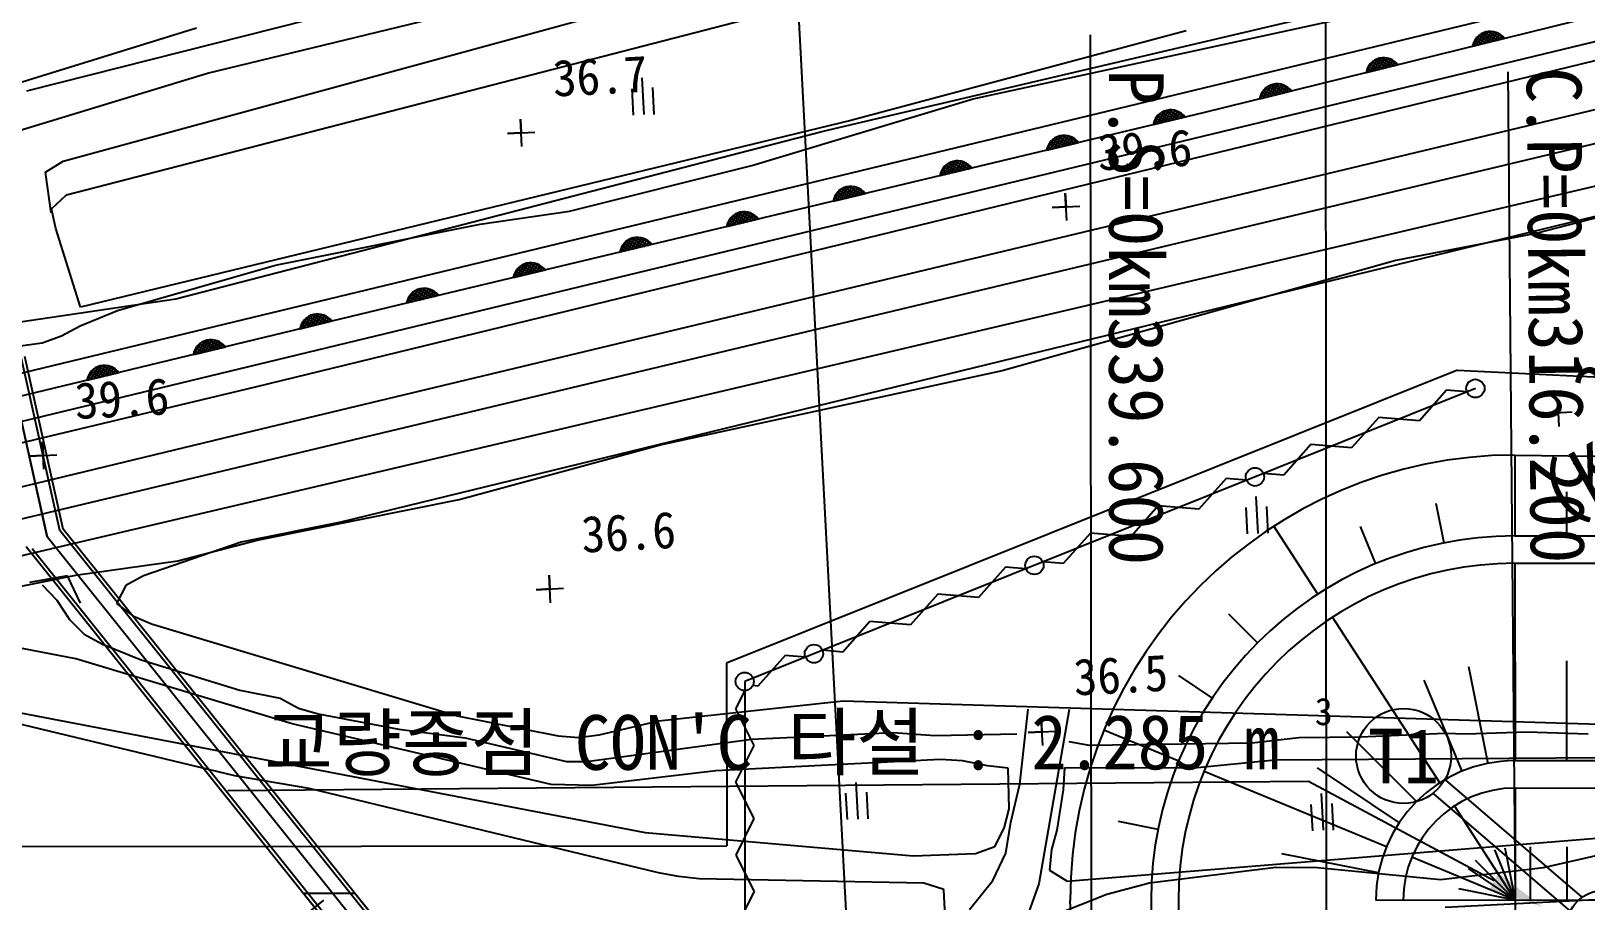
# Model space of a CAD drawing. Header units: millimetres. Extents: x 13158 to 13954, y 1103 to 1807.
# Drawn here: x 13824.1 to 13909.2, y 1483 to 1530.6 of the extents above; entities that cross this region are included whole.
import ezdxf
from ezdxf.enums import TextEntityAlignment as Align
from ezdxf.xclip import XClip

# ---------------------------------------------------------------- set-up
doc = ezdxf.new("R2010")
doc.units = ezdxf.units.MM
doc.header["$LTSCALE"] = 10
doc.header["$MEASUREMENT"] = 0
doc.header["$XCLIPFRAME"] = 2
for name, color, linetype in [('TN-MANH', 4, 'Continuous'), ('TT-WIRE-EQPM', 6, 'Continuous'), ('TZ-BASE', 253, 'Continuous'), ('TZ-CABL', 4, 'Continuous')]:
    doc.layers.add(name, color=color, linetype=linetype)
doc.styles.add('GR', font='GulimChe.ttf')
doc.styles.get("Standard").update_dxf_attribs({"font": 'GulimChe.ttf'})

# ---------------------------------------------------------------- blocks, each defined once
blk = doc.blocks.new('JD-DGDHG')
at = {"layer": 'TZ-BASE'}
for p, q in [((619.644, 135.947), (638.223, -213.913)), ((581.66, 51.913, 35), (699.423, 81.748, 35)), ((652.798, 0.575), (652.732, 74.587)), ((512.532, 19.864, 38), (699.423, 64.967, 38)), ((570.324, 31.161, 39), (699.423, 62.334, 39)), ((690.703, 61.723, 38.921), (646.042, 50.711, 38.921)), ((583.847, 46.235, 37), (639.217, 60.538, 37)), ((583.658, 48.071, 37), (627.891, 60.144, 37)), ((591.563, 52.882, 36), (615.511, 58.703, 36)), ((625.238, 49.706, 36.228), (662.121, 58.382, 36.228)), ((580.152, 52.028, 35), (590.958, 55.37, 35)), ((633.455, 51.485, 37), (654.51, 56.057, 37)), ((594.177, 35.726, 35.638), (672.379, 54.778, 35.638)), ((645.116, 55.206, 37), (626.763, 50.303, 37)), ((639.941, -16.936), (639.877, 54.984)), ((662.525, 54.775, 38.921), (660.778, 54.344, 38.921)), ((661.152, 54.973, 38.921), (660.78, 54.356, 38.921)), ((660.847, 54.583, 38.921), (661.107, 54.426, 38.921)), ((660.917, 54.716, 38.921), (661.313, 54.476, 38.921)), ((661.413, 55.114, 38.921), (660.978, 54.394, 38.921)), ((661.007, 54.837, 38.921), (661.519, 54.527, 38.921)), ((661.117, 54.945, 38.921), (661.725, 54.578, 38.921)), ((661.618, 55.163, 38.921), (661.184, 54.444, 38.921)), ((661.252, 55.039, 38.921), (661.931, 54.629, 38.921)), ((661.797, 55.169, 38.921), (661.39, 54.495, 38.921)), ((661.416, 55.115, 38.921), (662.137, 54.679, 38.921)), ((661.958, 55.146, 38.921), (661.596, 54.546, 38.921)), ((661.625, 55.164, 38.921), (662.343, 54.73, 38.921)), ((662.106, 55.1, 38.921), (661.802, 54.597, 38.921)), ((661.936, 55.151, 38.921), (662.497, 54.813, 38.921)), ((662.241, 55.033, 38.921), (662.008, 54.648, 38.921)), ((662.363, 54.947, 38.921), (662.213, 54.698, 38.921)), ((662.474, 54.839, 38.921), (662.419, 54.749, 38.921)), ((655.587, 53.677, 38.921), (655.152, 52.957, 38.921)), ((655.792, 53.727, 38.921), (655.358, 53.008, 38.921)), ((655.426, 53.603, 38.921), (656.105, 53.192, 38.921)), ((655.971, 53.733, 38.921), (655.564, 53.059, 38.921)), ((655.591, 53.679, 38.921), (656.311, 53.243, 38.921)), ((656.133, 53.71, 38.921), (655.77, 53.11, 38.921)), ((655.8, 53.728, 38.921), (656.517, 53.294, 38.921)), ((656.28, 53.664, 38.921), (655.976, 53.161, 38.921)), ((656.111, 53.715, 38.921), (656.671, 53.376, 38.921)), ((660.797, 54.438, 38.921), (660.901, 54.375, 38.921)), ((580.821, 49.622, 36), (591.563, 52.882, 36)), ((656.7, 53.339, 38.921), (654.952, 52.908, 38.921)), ((655.327, 53.536, 38.921), (654.954, 52.92, 38.921)), ((654.971, 53.001, 38.921), (655.075, 52.938, 38.921)), ((655.021, 53.147, 38.921), (655.281, 52.989, 38.921)), ((655.091, 53.28, 38.921), (655.487, 53.04, 38.921)), ((655.181, 53.4, 38.921), (655.693, 53.091, 38.921)), ((655.292, 53.509, 38.921), (655.899, 53.142, 38.921)), ((656.415, 53.597, 38.921), (656.182, 53.211, 38.921)), ((656.538, 53.51, 38.921), (656.388, 53.262, 38.921)), ((656.648, 53.403, 38.921), (656.594, 53.313, 38.921)), ((663.341, -16.855), (662.734, 52.968)), ((673.464, 52.31, 37.907), (594.031, 33.292, 37.907)), ((614.766, 52.035, 37.261), (614.843, 50.59, 37.261)), ((615.323, 52.631, 37.261), (615.429, 50.621, 37.261)), ((615.995, 50.628, 37.261), (615.917, 52.096, 37.261)), ((650.874, 51.903, 38.921), (649.127, 51.472, 38.921)), ((649.501, 52.1, 38.921), (649.129, 51.483, 38.921)), ((649.762, 52.241, 38.921), (649.327, 51.521, 38.921)), ((649.356, 51.964, 38.921), (649.868, 51.655, 38.921)), ((649.466, 52.072, 38.921), (650.074, 51.705, 38.921)), ((649.967, 52.29, 38.921), (649.533, 51.572, 38.921)), ((649.601, 52.166, 38.921), (650.28, 51.756, 38.921)), ((650.146, 52.297, 38.921), (649.739, 51.623, 38.921)), ((649.765, 52.242, 38.921), (650.486, 51.807, 38.921)), ((650.307, 52.274, 38.921), (649.944, 51.673, 38.921)), ((649.974, 52.291, 38.921), (650.692, 51.858, 38.921)), ((650.455, 52.228, 38.921), (650.15, 51.724, 38.921)), ((650.285, 52.278, 38.921), (650.845, 51.94, 38.921)), ((650.59, 52.161, 38.921), (650.356, 51.775, 38.921)), ((650.712, 52.074, 38.921), (650.562, 51.826, 38.921)), ((650.823, 51.967, 38.921), (650.768, 51.877, 38.921)), ((676.404, 51.148, 39), (513.468, 12.279, 39)), ((621.349, 47.834, 37), (633.455, 51.485, 37)), ((649.146, 51.565, 38.921), (649.25, 51.502, 38.921)), ((649.195, 51.71, 38.921), (649.456, 51.553, 38.921)), ((649.266, 51.843, 38.921), (649.662, 51.604, 38.921)), ((626.763, 50.303, 37), (584.606, 40.084, 37)), ((646.042, 50.711, 38.921), (603.579, 40.566, 38.921)), ((608.761, 48.867, 36.74), (608.681, 50.365, 36.74)), ((608.681, 50.365, 36.74), (608.721, 49.616, 36.74)), ((645.047, 50.474, 38.921), (643.296, 50.055, 38.921)), ((643.675, 50.681, 38.921), (643.298, 50.067, 38.921)), ((643.367, 50.293, 38.921), (643.626, 50.134, 38.921)), ((643.438, 50.426, 38.921), (643.832, 50.183, 38.921)), ((643.937, 50.82, 38.921), (643.497, 50.103, 38.921)), ((643.529, 50.546, 38.921), (644.039, 50.233, 38.921)), ((643.64, 50.653, 38.921), (644.245, 50.282, 38.921)), ((644.142, 50.868, 38.921), (643.703, 50.152, 38.921)), ((643.775, 50.746, 38.921), (644.451, 50.331, 38.921)), ((644.321, 50.873, 38.921), (643.909, 50.202, 38.921)), ((643.94, 50.821, 38.921), (644.658, 50.381, 38.921)), ((644.483, 50.849, 38.921), (644.116, 50.251, 38.921)), ((644.15, 50.869, 38.921), (644.864, 50.43, 38.921)), ((644.63, 50.801, 38.921), (644.322, 50.3, 38.921)), ((644.461, 50.854, 38.921), (645.018, 50.511, 38.921)), ((644.764, 50.734, 38.921), (644.528, 50.35, 38.921)), ((644.886, 50.646, 38.921), (644.735, 50.399, 38.921)), ((644.996, 50.538, 38.921), (644.941, 50.448, 38.921)), ((679.141, 49.443, 38), (513.679, 10.57, 38)), ((589.828, 40.542, 36.228), (625.238, 49.706, 36.228)), ((607.972, 49.576, 36.74), (609.47, 49.656, 36.74)), ((608.721, 49.616, 36.74), (607.972, 49.576, 36.74)), ((638.101, 49.426, 38.921), (637.661, 48.709, 38.921)), ((638.307, 49.473, 38.921), (637.867, 48.758, 38.921)), ((637.94, 49.352, 38.921), (638.616, 48.937, 38.921)), ((638.486, 49.478, 38.921), (638.073, 48.807, 38.921)), ((638.105, 49.427, 38.921), (638.822, 48.986, 38.921)), ((638.647, 49.454, 38.921), (638.28, 48.857, 38.921)), ((638.314, 49.474, 38.921), (639.028, 49.036, 38.921)), ((638.794, 49.407, 38.921), (638.486, 48.906, 38.921)), ((638.625, 49.459, 38.921), (639.183, 49.117, 38.921)), ((643.316, 50.148, 38.921), (643.42, 50.085, 38.921)), ((639.211, 49.079, 38.921), (637.461, 48.661, 38.921)), ((637.84, 49.287, 38.921), (637.463, 48.673, 38.921)), ((637.48, 48.754, 38.921), (637.584, 48.69, 38.921)), ((637.531, 48.899, 38.921), (637.79, 48.74, 38.921)), ((637.602, 49.031, 38.921), (637.997, 48.789, 38.921)), ((637.693, 49.152, 38.921), (638.203, 48.838, 38.921)), ((637.805, 49.259, 38.921), (638.409, 48.888, 38.921)), ((638.928, 49.339, 38.921), (638.692, 48.955, 38.921)), ((639.051, 49.252, 38.921), (638.899, 49.005, 38.921)), ((639.16, 49.144, 38.921), (639.105, 49.054, 38.921)), ((582.692, 47.468, 37), (583.658, 48.071, 37)), ((611.368, 45.337, 37), (621.349, 47.834, 37)), ((633.376, 47.685, 38.921), (631.625, 47.267, 38.921)), ((632.004, 47.892, 38.921), (631.627, 47.278, 38.921)), ((632.265, 48.031, 38.921), (631.825, 47.315, 38.921)), ((631.857, 47.757, 38.921), (632.367, 47.444, 38.921)), ((631.969, 47.865, 38.921), (632.574, 47.493, 38.921)), ((632.471, 48.079, 38.921), (632.031, 47.364, 38.921)), ((632.104, 47.958, 38.921), (632.78, 47.543, 38.921)), ((632.65, 48.084, 38.921), (632.238, 47.413, 38.921)), ((632.269, 48.033, 38.921), (632.986, 47.592, 38.921)), ((632.811, 48.06, 38.921), (632.444, 47.462, 38.921)), ((632.478, 48.08, 38.921), (633.192, 47.641, 38.921)), ((632.958, 48.013, 38.921), (632.65, 47.512, 38.921)), ((632.789, 48.065, 38.921), (633.347, 47.722, 38.921)), ((633.093, 47.945, 38.921), (632.857, 47.561, 38.921)), ((633.215, 47.857, 38.921), (633.063, 47.61, 38.921)), ((633.324, 47.749, 38.921), (633.269, 47.66, 38.921)), ((583.004, 45.239, 37), (582.692, 47.468, 37)), ((677.804, 47.567, 37), (598.846, 28.31, 37)), ((631.645, 47.36, 38.921), (631.748, 47.296, 38.921)), ((631.695, 47.505, 38.921), (631.955, 47.345, 38.921)), ((631.766, 47.637, 38.921), (632.161, 47.395, 38.921)), ((677.231, 47.461, 37), (664.235, 44.109, 37)), ((583.013, 45.463, 37), (583.847, 46.235, 37)), ((627.54, 46.291, 38.921), (625.789, 45.872, 38.921)), ((626.168, 46.498, 38.921), (625.791, 45.884, 38.921)), ((625.809, 45.966, 38.921), (625.912, 45.902, 38.921)), ((625.86, 46.11, 38.921), (626.119, 45.951, 38.921)), ((625.931, 46.243, 38.921), (626.325, 46, 38.921)), ((626.43, 46.637, 38.921), (625.989, 45.92, 38.921)), ((626.022, 46.363, 38.921), (626.531, 46.05, 38.921)), ((626.133, 46.471, 38.921), (626.738, 46.099, 38.921)), ((626.635, 46.685, 38.921), (626.196, 45.97, 38.921)), ((626.268, 46.564, 38.921), (626.944, 46.148, 38.921)), ((626.814, 46.69, 38.921), (626.402, 46.019, 38.921)), ((626.433, 46.638, 38.921), (627.15, 46.198, 38.921)), ((626.975, 46.666, 38.921), (626.608, 46.068, 38.921)), ((626.643, 46.686, 38.921), (627.357, 46.247, 38.921)), ((627.122, 46.619, 38.921), (626.815, 46.117, 38.921)), ((626.954, 46.671, 38.921), (627.511, 46.328, 38.921)), ((627.257, 46.551, 38.921), (627.021, 46.167, 38.921)), ((627.379, 46.463, 38.921), (627.227, 46.216, 38.921)), ((627.489, 46.355, 38.921), (627.434, 46.265, 38.921)), ((638.572, 44.826, 39.616), (638.492, 46.324, 39.616)), ((638.492, 46.324, 39.616), (638.532, 45.575, 39.616)), ((583.259, 44.378, 37), (583.013, 45.463, 37)), ((606.478, 44.621, 37), (611.368, 45.337, 37)), ((620.333, 45.104, 38.921), (619.955, 44.49, 38.921)), ((620.594, 45.243, 38.921), (620.154, 44.526, 38.921)), ((620.799, 45.291, 38.921), (620.36, 44.575, 38.921)), ((620.432, 45.169, 38.921), (621.108, 44.754, 38.921)), ((620.978, 45.296, 38.921), (620.566, 44.625, 38.921)), ((620.597, 45.244, 38.921), (621.315, 44.803, 38.921)), ((621.14, 45.272, 38.921), (620.773, 44.674, 38.921)), ((620.807, 45.291, 38.921), (621.521, 44.853, 38.921)), ((621.287, 45.224, 38.921), (620.979, 44.723, 38.921)), ((621.118, 45.276, 38.921), (621.675, 44.934, 38.921)), ((621.421, 45.156, 38.921), (621.185, 44.772, 38.921)), ((637.783, 45.535, 39.616), (639.281, 45.614, 39.616)), ((638.532, 45.575, 39.616), (637.783, 45.535, 39.616)), ((584.606, 40.084, 37), (583.259, 44.378, 37)), ((595.276, 42.382, 37), (606.478, 44.621, 37)), ((621.704, 44.896, 38.921), (619.953, 44.478, 38.921)), ((619.973, 44.571, 38.921), (620.077, 44.508, 38.921)), ((620.024, 44.716, 38.921), (620.283, 44.557, 38.921)), ((620.095, 44.849, 38.921), (620.489, 44.606, 38.921)), ((620.186, 44.969, 38.921), (620.696, 44.656, 38.921)), ((620.297, 45.076, 38.921), (620.902, 44.705, 38.921)), ((621.543, 45.069, 38.921), (621.392, 44.822, 38.921)), ((621.653, 44.961, 38.921), (621.598, 44.871, 38.921)), ((615.868, 43.502, 38.921), (614.118, 43.084, 38.921)), ((614.497, 43.709, 38.921), (614.12, 43.095, 38.921)), ((614.259, 43.454, 38.921), (614.654, 43.212, 38.921)), ((614.758, 43.849, 38.921), (614.318, 43.132, 38.921)), ((614.35, 43.574, 38.921), (614.86, 43.261, 38.921)), ((614.462, 43.682, 38.921), (615.066, 43.311, 38.921)), ((614.964, 43.896, 38.921), (614.524, 43.181, 38.921)), ((614.597, 43.775, 38.921), (615.273, 43.36, 38.921)), ((615.143, 43.901, 38.921), (614.73, 43.23, 38.921)), ((614.762, 43.85, 38.921), (615.479, 43.409, 38.921)), ((615.304, 43.877, 38.921), (614.937, 43.28, 38.921)), ((614.971, 43.897, 38.921), (615.685, 43.458, 38.921)), ((615.451, 43.83, 38.921), (615.143, 43.329, 38.921)), ((615.282, 43.882, 38.921), (615.84, 43.54, 38.921)), ((615.585, 43.762, 38.921), (615.349, 43.378, 38.921)), ((615.708, 43.675, 38.921), (615.556, 43.427, 38.921)), ((615.817, 43.566, 38.921), (615.762, 43.477, 38.921)), ((664.235, 44.109, 37), (656.578, 42.642, 37)), ((614.137, 43.177, 38.921), (614.241, 43.113, 38.921)), ((614.188, 43.322, 38.921), (614.447, 43.163, 38.921)), ((656.578, 42.642, 37), (635.035, 36.598, 37)), ((586.629, 39.901, 37), (595.276, 42.382, 37)), ((610.033, 42.108, 38.921), (608.282, 41.69, 38.921)), ((608.661, 42.315, 38.921), (608.284, 41.701, 38.921)), ((608.302, 41.783, 38.921), (608.405, 41.719, 38.921)), ((608.352, 41.928, 38.921), (608.612, 41.768, 38.921)), ((608.423, 42.06, 38.921), (608.818, 41.818, 38.921)), ((608.923, 42.454, 38.921), (608.482, 41.737, 38.921)), ((608.514, 42.18, 38.921), (609.024, 41.867, 38.921)), ((608.626, 42.288, 38.921), (609.231, 41.916, 38.921)), ((609.128, 42.502, 38.921), (608.688, 41.787, 38.921)), ((608.761, 42.381, 38.921), (609.437, 41.966, 38.921)), ((609.307, 42.507, 38.921), (608.895, 41.836, 38.921)), ((608.926, 42.455, 38.921), (609.643, 42.015, 38.921)), ((609.468, 42.483, 38.921), (609.101, 41.885, 38.921)), ((609.135, 42.503, 38.921), (609.849, 42.064, 38.921)), ((609.615, 42.436, 38.921), (609.307, 41.935, 38.921)), ((609.446, 42.488, 38.921), (610.004, 42.145, 38.921)), ((609.75, 42.368, 38.921), (609.514, 41.984, 38.921)), ((609.872, 42.28, 38.921), (609.72, 42.033, 38.921)), ((609.981, 42.172, 38.921), (609.926, 42.082, 38.921)), ((602.824, 40.919, 38.921), (602.449, 40.304, 38.921)), ((603.086, 41.059, 38.921), (602.647, 40.341, 38.921)), ((602.789, 40.892, 38.921), (603.395, 40.522, 38.921)), ((603.291, 41.107, 38.921), (602.853, 40.391, 38.921)), ((602.924, 40.985, 38.921), (603.601, 40.571, 38.921)), ((603.47, 41.112, 38.921), (603.059, 40.441, 38.921)), ((603.089, 41.06, 38.921), (603.807, 40.621, 38.921)), ((603.631, 41.089, 38.921), (603.265, 40.49, 38.921)), ((603.298, 41.108, 38.921), (604.014, 40.671, 38.921)), ((603.778, 41.042, 38.921), (603.472, 40.54, 38.921)), ((603.609, 41.094, 38.921), (604.168, 40.752, 38.921)), ((603.913, 40.974, 38.921), (603.678, 40.59, 38.921)), ((604.035, 40.887, 38.921), (603.884, 40.64, 38.921)), ((603.579, 40.566, 38.921), (546.472, 26.793, 38.921)), ((580.811, 39.207, 36.228), (589.828, 40.542, 36.228)), ((604.197, 40.715, 38.921), (602.447, 40.293, 38.921)), ((602.466, 40.386, 38.921), (602.57, 40.323, 38.921)), ((602.517, 40.531, 38.921), (602.776, 40.372, 38.921)), ((602.587, 40.664, 38.921), (602.982, 40.422, 38.921)), ((602.678, 40.784, 38.921), (603.189, 40.472, 38.921)), ((604.145, 40.779, 38.921), (604.09, 40.689, 38.921)), ((582.786, 27.519, -2.246), (580.177, 39.211, -2.246)), ((584.58, 39.053, 37), (586.629, 39.901, 37)), ((598.364, 39.308, 38.921), (596.614, 38.886, 38.921)), ((596.992, 39.513, 38.921), (596.616, 38.898, 38.921)), ((596.755, 39.257, 38.921), (597.15, 39.015, 38.921)), ((597.253, 39.652, 38.921), (596.814, 38.934, 38.921)), ((596.845, 39.377, 38.921), (597.356, 39.065, 38.921)), ((596.957, 39.485, 38.921), (597.562, 39.115, 38.921)), ((597.458, 39.7, 38.921), (597.02, 38.984, 38.921)), ((597.092, 39.578, 38.921), (597.768, 39.165, 38.921)), ((597.637, 39.706, 38.921), (597.227, 39.034, 38.921)), ((597.256, 39.653, 38.921), (597.975, 39.214, 38.921)), ((597.799, 39.682, 38.921), (597.433, 39.084, 38.921)), ((597.466, 39.701, 38.921), (598.181, 39.264, 38.921)), ((597.946, 39.635, 38.921), (597.639, 39.133, 38.921)), ((597.777, 39.687, 38.921), (598.335, 39.346, 38.921)), ((598.08, 39.568, 38.921), (597.845, 39.183, 38.921)), ((598.203, 39.48, 38.921), (598.051, 39.233, 38.921)), ((598.313, 39.372, 38.921), (598.258, 39.283, 38.921)), ((582.502, 38.128, 37), (583.568, 38.519, 37)), ((583.568, 38.519, 37), (584.58, 39.053, 37)), ((591.625, 38.294, 38.921), (591.188, 37.577, 38.921)), ((591.805, 38.299, 38.921), (591.394, 37.627, 38.921)), ((591.633, 38.294, 38.921), (592.348, 37.857, 38.921)), ((596.633, 38.979, 38.921), (596.737, 38.916, 38.921)), ((596.684, 39.124, 38.921), (596.943, 38.966, 38.921)), ((573.588, 36.914, 37), (582.502, 38.128, 37)), ((592.531, 37.901, 38.921), (590.781, 37.479, 38.921)), ((591.159, 38.106, 38.921), (590.783, 37.491, 38.921)), ((590.801, 37.573, 38.921), (590.904, 37.509, 38.921)), ((590.851, 37.717, 38.921), (591.111, 37.559, 38.921)), ((590.922, 37.85, 38.921), (591.317, 37.609, 38.921)), ((591.42, 38.245, 38.921), (590.981, 37.528, 38.921)), ((591.013, 37.97, 38.921), (591.523, 37.658, 38.921)), ((591.124, 38.078, 38.921), (591.729, 37.708, 38.921)), ((591.259, 38.172, 38.921), (591.936, 37.758, 38.921)), ((591.424, 38.247, 38.921), (592.142, 37.807, 38.921)), ((591.966, 38.275, 38.921), (591.6, 37.677, 38.921)), ((592.113, 38.228, 38.921), (591.806, 37.727, 38.921)), ((591.944, 38.28, 38.921), (592.502, 37.939, 38.921)), ((592.247, 38.161, 38.921), (592.012, 37.776, 38.921)), ((592.37, 38.073, 38.921), (592.219, 37.826, 38.921)), ((592.48, 37.966, 38.921), (592.425, 37.876, 38.921)), ((580.63, 37.179, -2.246), (582.786, 27.519, -2.246)), ((583.48, 27.852, -2.246), (581.362, 37.342, -2.246)), ((583.665, 27.94, -2.246), (581.557, 37.386, -2.246)), ((585.326, 36.699, 38.921), (584.95, 36.084, 38.921)), ((585.587, 36.839, 38.921), (585.149, 36.121, 38.921)), ((585.291, 36.671, 38.921), (585.897, 36.301, 38.921)), ((585.793, 36.887, 38.921), (585.355, 36.171, 38.921)), ((585.426, 36.765, 38.921), (586.103, 36.351, 38.921)), ((585.972, 36.892, 38.921), (585.561, 36.22, 38.921)), ((585.591, 36.84, 38.921), (586.309, 36.401, 38.921)), ((586.133, 36.868, 38.921), (585.767, 36.27, 38.921)), ((585.8, 36.888, 38.921), (586.515, 36.45, 38.921)), ((586.28, 36.822, 38.921), (585.973, 36.32, 38.921)), ((586.111, 36.873, 38.921), (586.669, 36.532, 38.921)), ((586.415, 36.754, 38.921), (586.18, 36.37, 38.921)), ((586.537, 36.667, 38.921), (586.386, 36.419, 38.921)), ((635.035, 36.598, 37), (616.404, 32.548, 37)), ((586.698, 36.495, 38.921), (584.948, 36.073, 38.921)), ((584.968, 36.166, 38.921), (585.072, 36.102, 38.921)), ((585.018, 36.311, 38.921), (585.278, 36.152, 38.921)), ((585.089, 36.443, 38.921), (585.484, 36.202, 38.921)), ((585.18, 36.564, 38.921), (585.69, 36.252, 38.921)), ((586.647, 36.559, 38.921), (586.592, 36.469, 38.921)), ((521.532, 18.326, 35.638), (594.177, 35.726, 35.638)), ((660.936, 35.634), (620.95, 19.598)), ((659.357, 35.54), (657.873, 33.867)), ((660.472, 35.448), (659.357, 35.54)), ((665.524, 33.558, 36.869), (665.444, 35.056, 36.869)), ((665.444, 35.056, 36.869), (665.484, 34.307, 36.869)), ((655.645, 34.051), (654.161, 32.378)), ((657.873, 33.867), (655.645, 34.051)), ((664.735, 34.267, 36.869), (666.233, 34.347, 36.869)), ((665.484, 34.307, 36.869), (664.735, 34.267, 36.869)), ((594.031, 33.292, 37.907), (516.891, 14.668, 37.907)), ((582.598, 31.219, 39.616), (582.518, 32.717, 39.616)), ((582.518, 32.717, 39.616), (582.558, 31.968, 39.616)), ((616.404, 32.548, 37), (605.406, 29.554, 37)), ((651.932, 32.562), (650.448, 30.889)), ((654.161, 32.378), (651.932, 32.562)), ((581.809, 31.928, 39.616), (583.307, 32.007, 39.616)), ((582.558, 31.968, 39.616), (581.809, 31.928, 39.616)), ((663.095, 31.989), (684.804, 31.682)), ((663.095, 31.989), (663.099, 27.566)), ((647.291, 30.701), (645.807, 29.028)), ((648.406, 30.609), (647.291, 30.701)), ((650.448, 30.889), (649.334, 30.981)), ((665.935, 27.569), (665.932, 29.981)), ((605.406, 29.554, 37), (594.35, 27.333, 37)), ((643.579, 29.212), (642.095, 27.539)), ((645.807, 29.028), (643.579, 29.212)), ((648.372, 29.119, 37.722), (648.449, 27.674, 37.722)), ((648.928, 29.715, 37.722), (649.035, 27.705, 37.722)), ((649.6, 27.713, 37.722), (649.523, 29.181, 37.722)), ((658.778, 29.348), (659.211, 27.18)), ((598.846, 28.31, 37), (593.404, 27.23, 37)), ((652.309, 24.381), (649.911, 28.097)), ((654.626, 28.084), (655.474, 26.042)), ((642.747, -47.398, -2.246), (582.786, 27.519, -2.246)), ((643.174, -46.732, -2.246), (583.48, 27.852, -2.246)), ((643.288, -46.554, -2.246), (583.665, 27.94, -2.246)), ((593.404, 27.23, 37), (588.056, 25.38, 37)), ((594.35, 27.333, 37), (589.922, 26.191, 37)), ((639.866, 27.723), (638.382, 26.05)), ((642.095, 27.539), (639.866, 27.723)), ((663.099, 27.566), (699.935, 27.599)), ((642.034, -48.507, -2.246), (581.63, 26.964, -2.246)), ((642.148, -48.33, -2.246), (581.967, 26.863, -2.246)), ((589.922, 26.191, 37), (584.337, 25.389, 37)), ((635.226, 25.862), (633.742, 24.189)), ((636.34, 25.77), (635.226, 25.862)), ((638.382, 26.05), (637.268, 26.142)), ((663.101, 26.066), (699.936, 26.099)), ((663.101, 26.066), (663.11, 15.266)), ((584.337, 25.389, 37), (564.649, 21.469, 37)), ((583.892, 25.387, 36.413), (581.818, 25.02, 36.413)), ((582.504, 24.881, 36), (583.313, 24.052, 36)), ((584.599, 23.876, 36.413), (583.892, 25.387, 36.413)), ((587.08, 24.851, 37), (586.571, 23.859, 37)), ((588.056, 25.38, 37), (587.08, 24.851, 37)), ((609.534, 24.619, 36.556), (611.032, 24.699, 36.556)), ((610.323, 23.91, 36.556), (610.244, 25.408, 36.556)), ((610.244, 25.408, 36.556), (610.283, 24.659, 36.556)), ((583.313, 24.052, 36), (584.002, 22.984, 36)), ((586.571, 23.859, 37), (587.471, 23.189, 37)), ((610.283, 24.659, 36.556), (609.534, 24.619, 36.556)), ((631.513, 24.373), (630.029, 22.7)), ((633.742, 24.189), (631.513, 24.373)), ((584.002, 22.984, 36), (584.806, 22.192, 36)), ((587.471, 23.189, 37), (588.491, 22.758, 37)), ((649.012, 21.716), (647.447, 23.278)), ((658.98, 14.047), (653.123, 23.121)), ((584.806, 22.192, 36), (585.803, 21.645, 36)), ((588.491, 22.758, 37), (605.208, 17.72, 37)), ((627.801, 22.884), (626.316, 21.211)), ((630.029, 22.7), (627.801, 22.884)), ((584.342, 20.833, 37), (578.82, 21.899, 37)), ((585.803, 21.645, 36), (587.916, 20.791, 36)), ((626.316, 21.211), (625.202, 21.303)), ((596.193, 17.277, 37), (584.342, 20.833, 37)), ((587.916, 20.791, 36), (593.326, 19.117, 36)), ((623.16, 21.023), (621.676, 19.35)), ((624.274, 20.931), (623.16, 21.023)), ((665.946, 15.269), (665.941, 20.734)), ((593.049, 14.436, 37), (571.061, 19.715, 37)), ((620.95, 19.598), (620.961, 7.598)), ((644.696, 19.92), (646.536, 18.694)), ((658.12, 19.67), (660.191, 14.683)), ((660.564, 20.413), (661.622, 15.118)), ((573.481, 19.382, 37), (615.512, 11.334, 37)), ((593.326, 19.117, 36), (595.536, 18.683, 36)), ((620.951, 19.098), (620.451, 18.097)), ((621.676, 19.35), (621.397, 19.373)), ((595.536, 18.683, 36), (596.533, 18.137, 36)), ((596.533, 18.137, 36), (597.612, 17.824, 36)), ((616.245, 17.446, 37), (626.332, 18.542, 37)), ((620.451, 18.097), (621.453, 16.098)), ((626.332, 18.542, 37), (671.82, 17.128, 37)), ((636.003, 13.973, 37.907), (636.463, 18.082, 37.907)), ((638.696, 18.06, 37.907), (637.047, 8.526, 37.907)), ((610.355, 13.969, 37), (596.193, 17.277, 37)), ((597.612, 17.824, 36), (602.027, 16.993, 36)), ((605.208, 17.72, 37), (610.734, 16.617, 37)), ((612.995, 16.673, 37), (616.245, 17.446, 37)), ((637.257, 16.095, 36.537), (637.177, 17.593, 36.537)), ((637.177, 17.593, 36.537), (637.217, 16.844, 36.537)), ((602.027, 16.993, 36), (605.655, 16.511, 36)), ((605.655, 16.511, 36), (611.203, 15.226, 36)), ((610.734, 16.617, 37), (611.86, 16.533, 37)), ((611.86, 16.533, 37), (612.995, 16.673, 37)), ((612.32, 15.215, 36), (621.314, 16.436, 36)), ((621.314, 16.436, 36), (629.075, 16.798, 36)), ((629.075, 16.798, 36), (631.363, 16.635, 36)), ((631.363, 16.635, 36), (635.847, 16.742, 36)), ((636.468, 16.804, 36.537), (637.966, 16.884, 36.537)), ((637.217, 16.844, 36.537), (636.468, 16.804, 36.537)), ((638.688, 16.312, 36), (639.791, 16.113, 36)), ((639.791, 16.113, 36), (648.696, 16.245, 36)), ((644.698, 15.246), (640.61, 16.935)), ((648.696, 16.245, 36), (651.264, 16.525, 36)), ((651.264, 16.525, 36), (654.641, 16.57, 36)), ((657.717, 13.026), (653.895, 16.841)), ((654.641, 16.57, 36), (659.263, 16.768, 36)), ((659.263, 16.768, 36), (660.42, 16.725, 36)), ((660.42, 16.725, 36), (663.752, 16.839, 36)), ((663.752, 16.839, 36), (667.111, 16.733, 36)), ((631.672, 15.335, 37), (619.371, 14.709, 37)), ((621.453, 16.098), (620.455, 14.097)), ((632.871, 15.259, 37), (631.672, 15.335, 37)), ((667.905, 15.418, 37), (649.967, 15.287, 37)), ((611.203, 15.226, 36), (612.32, 15.215, 36)), ((619.371, 14.709, 37), (612.592, 13.91, 37)), ((620.955, 14.487), (620.989, -23.392)), ((634.243, 14.983, 37), (632.871, 15.259, 37)), ((635.373, 14.862, 37), (634.243, 14.983, 37)), ((635.424, 12.638, 37), (635.373, 14.862, 37)), ((638.457, 14.871, 37), (638.382, 13.672, 37)), ((645.523, 14.85, 37), (638.457, 14.871, 37)), ((649.967, 15.287, 37), (645.523, 14.85, 37)), ((656.066, 10.55), (646.084, 14.673)), ((652.277, 14.865), (656.769, 11.869)), ((663.11, 15.266), (699.946, 15.299)), ((597.111, 13.747, 37), (593.049, 14.436, 37)), ((616.232, 9.118, 37), (597.111, 13.747, 37)), ((612.592, 13.91, 37), (610.355, 13.969, 37)), ((620.455, 14.097), (621.457, 12.098)), ((627.03, 14.078, 36.653), (627.137, 12.068, 36.653)), ((635.515, 11.906, 37.907), (636.003, 13.973, 37.907)), ((638.382, 13.672, 37), (638.022, 11.471, 37)), ((663.112, 13.766), (699.947, 13.799)), ((663.112, 13.766), (663.117, 7.636)), ((626.473, 13.482, 36.653), (626.55, 12.037, 36.653)), ((627.702, 12.075, 36.653), (627.624, 13.543, 36.653)), ((651.938, 12.869, 36.653), (652.015, 11.424, 36.653)), ((652.495, 13.465, 36.653), (652.601, 11.455, 36.653)), ((653.167, 11.462, 36.653), (653.089, 12.93, 36.653)), ((663.117, 7.636), (659.793, 12.786)), ((621.457, 12.098), (620.459, 10.097)), ((635.148, 11.563, 37), (635.424, 12.638, 37)), ((643.567, 11.507), (641.398, 11.936)), ((615.512, 11.334, 37), (630.167, 10.056, 37)), ((634.639, 10.571, 37), (635.148, 11.563, 37)), ((635.242, 10.199, 37.907), (635.515, 11.906, 37.907)), ((638.022, 11.471, 37), (637.745, 10.396, 37)), ((638.589, 8.679, 37), (671.051, 11.308, 37)), ((633.572, 10.179, 37), (634.639, 10.571, 37)), ((637.745, 10.396, 37), (637.625, 9.266, 37)), ((661.976, 10.384), (663.117, 7.636)), ((662.544, 10.504), (663.117, 7.636)), ((663.953, 7.637), (663.95, 10.542)), ((664.659, 9.426, 37), (671.164, 10.899, 37)), ((665.953, 7.639), (665.95, 10.544)), ((620.459, 10.097), (621.461, 8.098)), ((630.167, 10.056, 37), (633.572, 10.179, 37)), ((634.535, 8.699, 37.907), (635.242, 10.199, 37.907)), ((643.105, 8.582, 37), (650.021, 9.437, 37)), ((650.021, 9.437, 37), (652.289, 9.42, 37)), ((655.633, 9.118), (650.335, 10.167)), ((652.289, 9.42, 37), (659.02, 8.766, 37)), ((663.117, 7.636), (657.452, 9.977)), ((659.02, 8.766, 37), (664.659, 9.426, 37)), ((663.117, 7.636), (660.948, 9.801)), ((617.334, 8.919, 37), (616.232, 9.118, 37)), ((618.464, 8.798, 37), (617.334, 8.919, 37)), ((630.759, 8.568, 37), (618.464, 8.798, 37)), ((631.843, 8.219, 37), (630.759, 8.568, 37)), ((633.242, 7.127, 37.907), (634.535, 8.699, 37.907)), ((637.047, 8.526, 37.907), (636.412, 6.738, 37.907)), ((637.625, 9.266, 37), (638.589, 8.679, 37)), ((640.768, 7.958, 37), (643.105, 8.582, 37)), ((660.538, 9.356), (663.117, 7.636)), ((596.792, 8.019, -2.246), (599.608, 8.022, -2.246)), ((616.783, -16.958, -2.246), (596.792, 8.019, -2.246)), ((599.608, 8.022, -2.246), (619.599, -16.956, -2.246)), ((621.461, 8.098), (620.961, 7.098)), ((631.906, 7.111, 37), (631.843, 8.219, 37)), ((634.499, 5.475, 37), (640.768, 7.958, 37)), ((655.487, 7.629), (699.953, 7.669)), ((659.284, 7.255, 37), (671.141, 7.863, 37)), ((663.117, 7.636), (660.034, 8.246)), ((597.904, 7.63, -2.246), (588.181, -0.152, -2.246)), ((639.952, -21.44), (638.765, 7.614)), ((643.187, 7.618), (643.214, -21.429)), ((644.687, 7.619), (644.714, -21.424))]:
    blk.add_line(p, q, dxfattribs=at)
at = {"layer": 'TZ-BASE', "ltscale": 10}
for p, q in [((659.946, 36.633), (619.96, 20.597)), ((659.937, 36.633), (679.938, 35.651)), ((619.96, 20.597), (619.969, 10.597)), ((231.361, 10.246), (619.969, 10.597))]:
    blk.add_line(p, q, dxfattribs=at)
at = {"layer": 'TZ-BASE'}
for centre in [(660.936, 35.634), (648.87, 30.795), (636.804, 25.956), (624.738, 21.117), (620.95, 19.598)]:
    blk.add_circle(centre, 0.5, dxfattribs=at)
for centre, radius, start, end in [((661.741, 54.196, 38.921), 0.975, 36.47, 171.23027), ((655.916, 52.759, 38.921), 0.975, 36.47, 171.23027), ((650.09, 51.323, 38.921), 0.975, 36.47, 171.23027), ((644.259, 49.9, 38.921), 0.975, 36.05713, 170.8174), ((638.423, 48.505, 38.921), 0.975, 36.05713, 170.8174), ((632.587, 47.111, 38.921), 0.975, 36.05713, 170.8174), ((626.752, 45.717, 38.921), 0.975, 36.05713, 170.8174), ((620.916, 44.323, 38.921), 0.975, 36.05713, 170.8174), ((615.08, 42.928, 38.921), 0.975, 36.05713, 170.8174), ((609.244, 41.534, 38.921), 0.975, 36.05713, 170.8174), ((603.41, 40.139, 38.921), 0.975, 36.17973, 170.94), ((597.577, 38.733, 38.921), 0.975, 36.17973, 170.94), ((591.744, 37.326, 38.921), 0.975, 36.17973, 170.94), ((585.911, 35.919, 38.921), 0.975, 36.17973, 170.94), ((663.117, 7.636), 24.353, 90.05197, 180.05178), ((663.117, 7.636), 19.93, 90.05197, 180.05178), ((663.117, 7.636), 18.43, 90.05197, 180.05178), ((663.117, 7.636), 7.63, 90.05197, 180.05178), ((663.117, 7.636), 6.13, 90.05197, 180.05178)]:
    blk.add_arc(centre, radius, start, end, dxfattribs=at)
for s, height, rotation, p in [('36.7', 2, 3.03981, (610.504, 51.599, 37.122)), ('P.S=0km339.600', 3, 270.05182, (640.879, 53.104)), ('C.P=0km316.200', 3, 270.49872, (663.733, 53.191)), ('39.6', 2, 3.03981, (640.315, 47.558, 37.122)), ('39.6', 2, 3.03981, (584.341, 33.951, 37.122)), ('36.6', 2, 3.03981, (612.066, 26.642, 37.122)), ('36.5', 2, 3.03981, (639, 18.827, 37.122))]:
    blk.add_text(s, height=height, rotation=rotation, dxfattribs=at).set_placement(p)
blk = doc.blocks.new('JD-DFHD6DFH8')
at = {"layer": 'TZ-BASE'}
blk.add_lwpolyline([(661.892, 83.682), (651.742, 89.134), (592.596, 88.612)], dxfattribs=at)
blk.add_solid([(661.655, 83.242), (664.535, 82.263), (662.129, 84.123)], dxfattribs=at)
at = {"layer": 'TZ-BASE', "style": 'GR'}
for s, p in [('283K168', (667.429, 108.679)), ('(KPR295K014)', (665.493, 103.315))]:
    blk.add_text(s, height=3, rotation=29.23871, dxfattribs=at).set_placement(p)
at = {"layer": 'TZ-BASE'}
for s, height, p in [('3', 1.5, (652.573, 92.945)), ("교량종점 CON'C 타설 : 2.285 m", 3, (622.368, 91.302))]:
    blk.add_text(s, height=height, rotation=0.05182, dxfattribs=at).set_placement(p, align=Align.MIDDLE)

msp = doc.modelspace()

# ---------------------------------------------------------------- linework, layer by layer
at = {"layer": 'TN-MANH'}
msp.add_circle((13910.243, 1481.492), 2.1, dxfattribs=at)
at = {"layer": 'TT-WIRE-EQPM'}
msp.add_circle((13899.246, 1490.93), 2.6, dxfattribs=at)
at = {"layer": 'TZ-CABL', "linetype": 'ByBlock'}
for p, q in [((13909.021, 1483.2), (13901.544, 1489.616)), ((13908.37, 1482.441), (13900.893, 1488.857))]:
    msp.add_line(p, q, dxfattribs=at)

# ---------------------------------------------------------------- block references
at = {"layer": 'TZ-BASE'}
ref = msp.add_blockref('JD-DGDHG', (13242.241, 1475.407), dxfattribs=at)
XClip(ref).set_block_clipping_path([(-0.0683160481, 74.9999689185), (0.0639064394, -74.9999728055), (700.0636344835, -74.3829345312), (699.9314119962, 75.6170071928)])
msp.add_blockref('JD-DFHD6DFH8', (13242.305, 1400.407), dxfattribs=at)

# ---------------------------------------------------------------- texts
at = {"layer": 'TT-WIRE-EQPM'}
msp.add_text('T1', height=3, rotation=0, dxfattribs=at).set_placement((13899.246, 1490.93), align=Align.MIDDLE)

doc.saveas('drawing.dxf')
